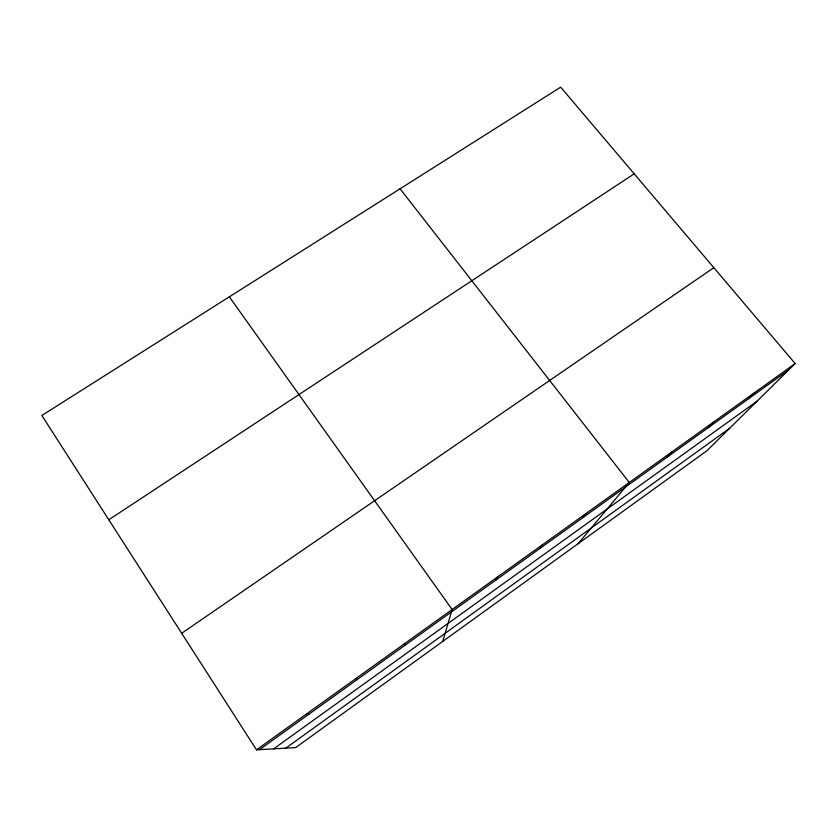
<?xml version="1.0" encoding="UTF-8"?>
<svg xmlns="http://www.w3.org/2000/svg" width="837" height="837" viewBox="0 0 837 837"><rect width="100%" height="100%" fill="white"/><g stroke="black" fill="none" stroke-linecap="round" stroke-linejoin="round"><path stroke-width="1.26" d="M442.721 641.435L452.126 609.545L229.348 296.832M495.996 579.968L497.534 576.975M539.855 548.507L542.188 544.95M582.991 517.548L586.099 513.458M578.147 543.684L629.288 482.489L400.065 188.806M667.204 457.128L671.766 452.022M708.301 427.644L713.563 422.047M748.738 398.621L754.681 392.563M795.15 363.54L706.941 450.724L295.681 747.577L256.509 749.837L41.85 415.476L560.685 87.163L795.15 363.54L256.509 749.837M285.783 748.142L729.644 428.282M273.668 748.843L757.025 401.216M259.501 749.659L788.559 370.059M181.681 633.274L713.825 267.683M108.81 519.767L634.205 173.834M306.729 713.815L308.748 714.327M356.06 678.43L357.137 679.602M404.522 643.684L404.689 645.494"/></g></svg>
